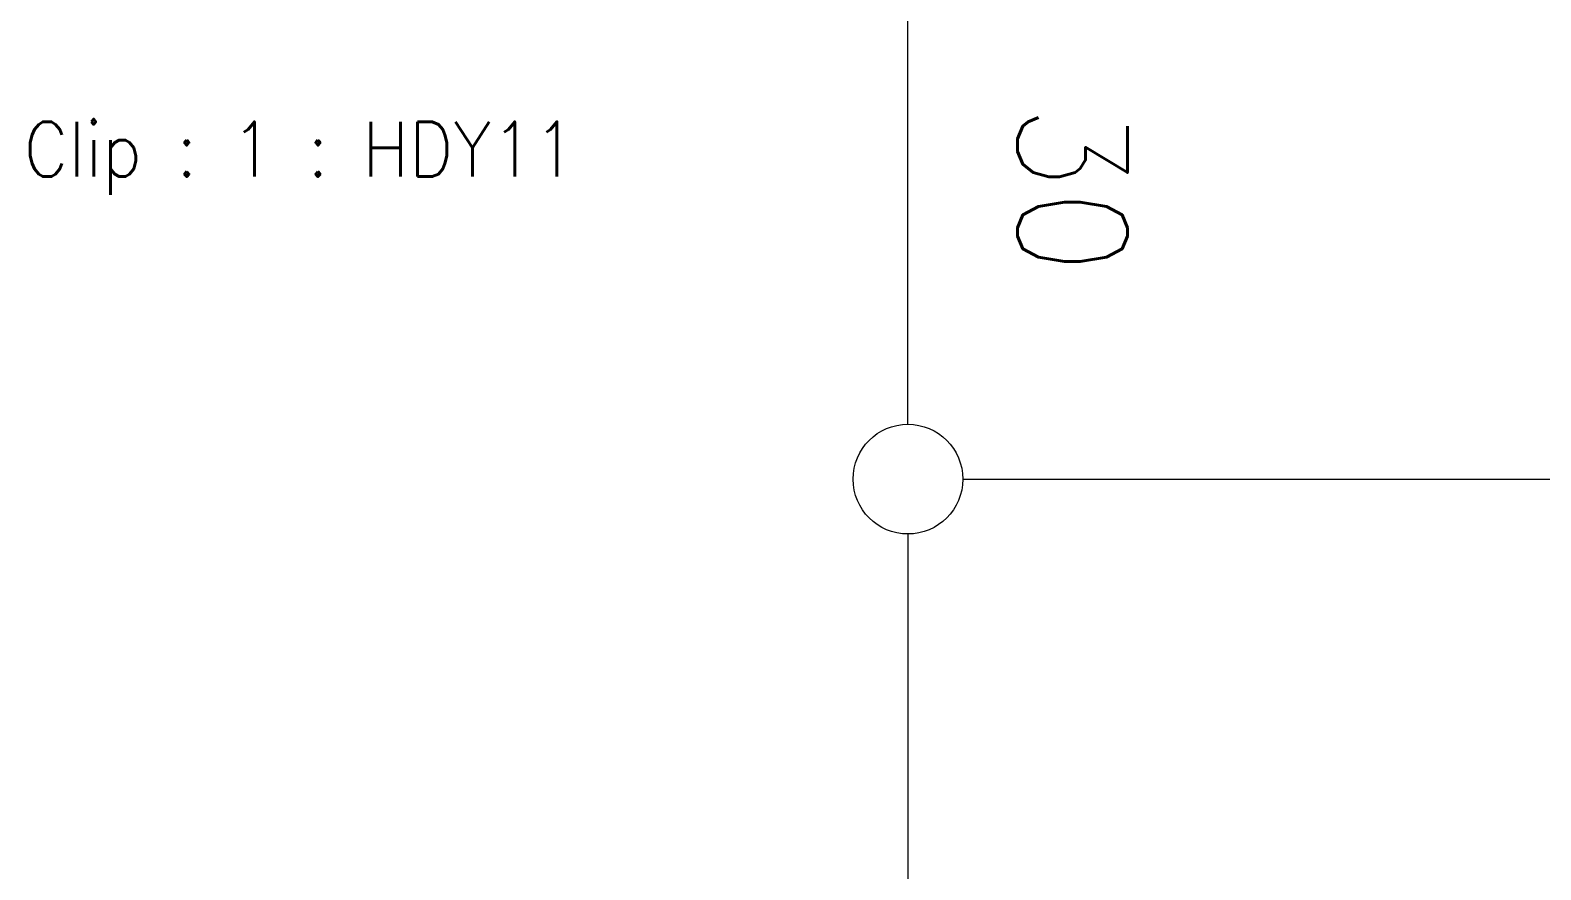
# Model space of a CAD drawing. Header units: inches. Extents: x 47316 to 59086, y 3141 to 11743.
# Drawn here: x 54075.4 to 54144.2, y 10028.3 to 10066.6 of the extents above; entities that cross this region are included whole.
import ezdxf

# ---------------------------------------------------------------- set-up
doc = ezdxf.new("R2010")
doc.units = ezdxf.units.IN
doc.header["$MEASUREMENT"] = 0
doc.styles.get("Standard").update_dxf_attribs({"font": ''})
doc.styles.get('Standard').set_extended_font_data('SimSun')
doc.linetypes.add('_VH_FELT_TAPE', pattern='A,0.4,-0.7,["FELT",Standard,S=0.3,R=0,X=-0.5,Y=-0.15],-0.7', length=1.8)

msp = doc.modelspace()

# ---------------------------------------------------------------- linework, layer by layer
at = {"color": 0, "linetype": '_VH_FELT_TAPE', "lineweight": 15, "ltscale": 5}
for p, q in [((54115.369, 10048.654), (54115.369, 10070.475)), ((54117.869, 10046.154), (54191.817, 10046.154))]:
    msp.add_line(p, q, dxfattribs=at)
msp.add_lwpolyline([(54115.369, 10043.654), (54115.369, 10009.315), (54085.912, 10009.315)], dxfattribs=at)
at = {"color": 0, "linetype": 'Continuous', "lineweight": 15}
msp.add_circle((54115.369, 10046.154), 2.5, dxfattribs=at)

# ---------------------------------------------------------------- texts
at = {"color": 42, "linetype": 'Continuous', "lineweight": 15, "insert": (54075.073, 10062.441), "char_height": 2.5, "width": 30.10714, "attachment_point": 1}
msp.add_mtext('\\Fromans.shx;\\W0.9000000000;\\T1.0000000000;\\o\\lClip : 1 : HDY11', dxfattribs=at)
at = {"color": 7, "linetype": '_VH_FELT_TAPE', "lineweight": 18, "ltscale": 5, "insert": (54125.369, 10063.207), "char_height": 5, "width": 8.57143, "attachment_point": 1, "rotation": 270}
msp.add_mtext('\\Fromans.shx;\\W0.9000000000;\\T1.0000000000;\\o\\l30', dxfattribs=at)

doc.saveas('drawing.dxf')
